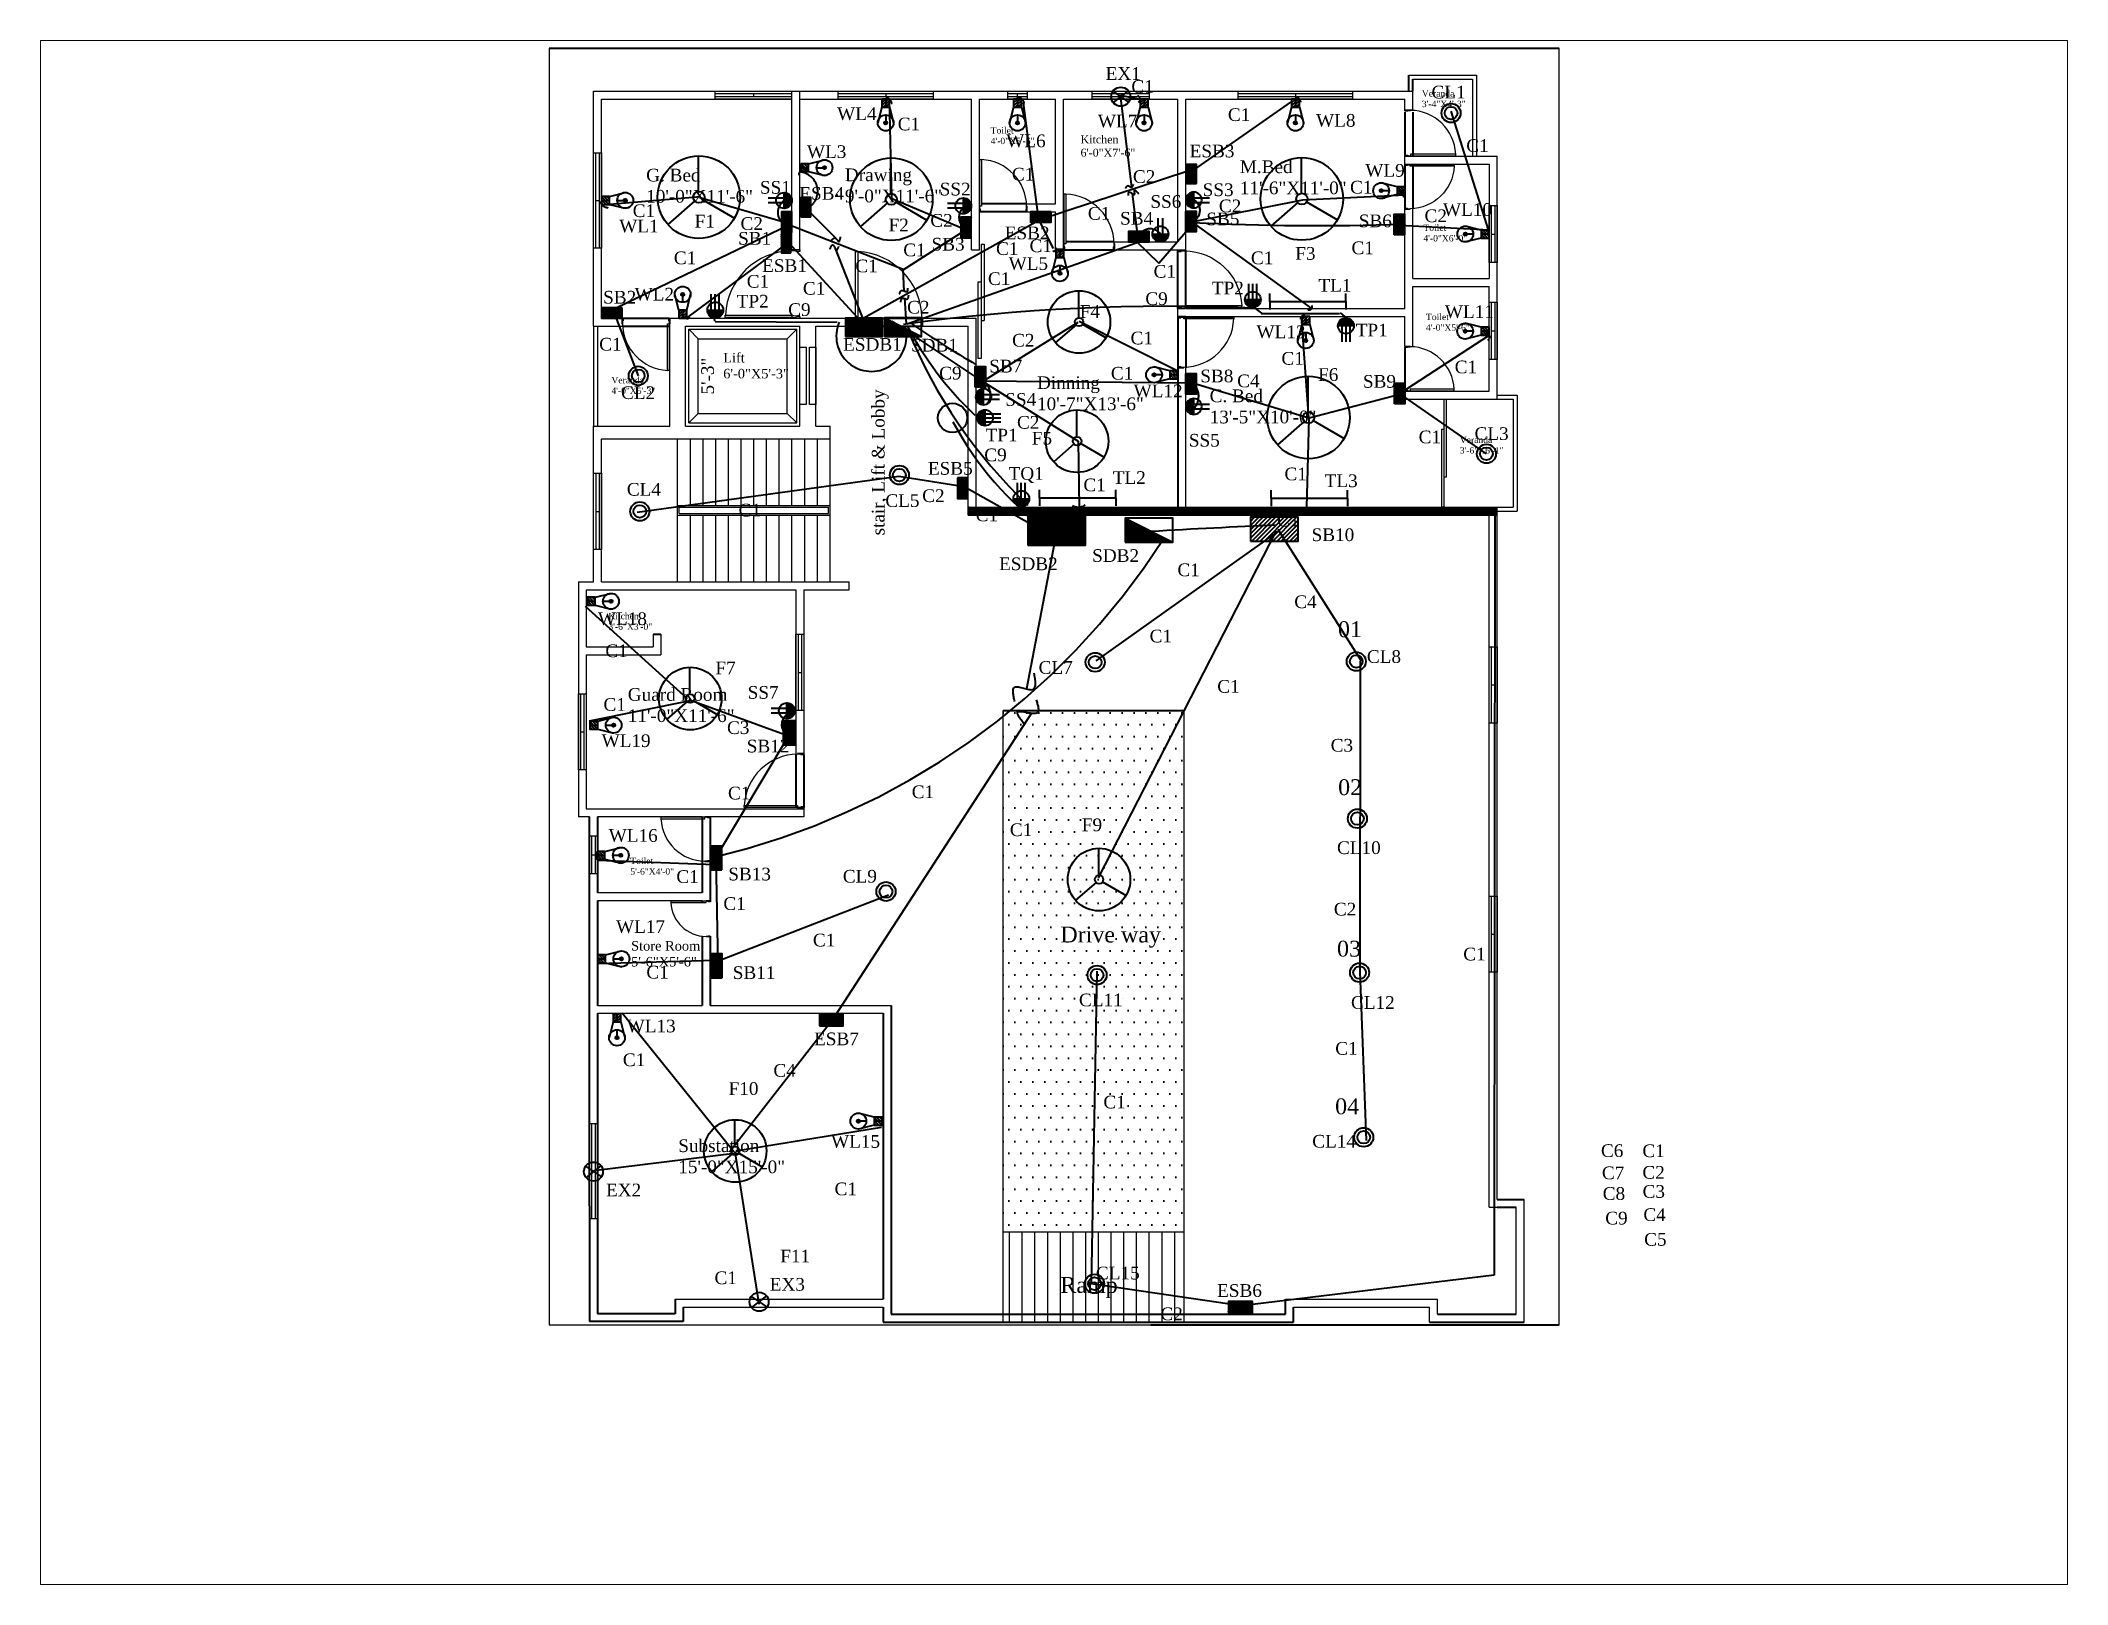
# Paper-space layout 'Layout2' of a CAD drawing. Header units: inches. Extents: x 1.05 to 9.45, y 0.8 to 7.2.
# The model-space entities are those that its viewports show. They can reach past a viewport. Long polylines and large blocks are cut down to what shows.
import ezdxf

# ---------------------------------------------------------------- set-up
doc = ezdxf.new("R2010")
doc.units = ezdxf.units.IN
doc.header["$MEASUREMENT"] = 0
doc.linetypes.add('ACAD_ISO02W100', pattern=[15, 12, -3])
doc.linetypes.add('ACAD_ISO03W100', pattern=[30, 12, -18])
for name, color, linetype in [('conduit', 110, 'ACAD_ISO02W100'), ('conduit_text', 151, 'ACAD_ISO02W100'), ('Dimention', 228, 'Continuous'), ('Discontinuos', 221, 'ACAD_ISO02W100'), ('Door', 170, 'Continuous'), ('drive way', 223, 'Continuous'), ('Emergency C', 50, 'ACAD_ISO02W100'), ('Fan', 29, 'Continuous'), ('Hatch', 170, 'Continuous'), ('ramp', 5, 'Continuous'), ('Room Name', 12, 'Continuous'), ('SDB to SDB Conduit', 98, 'ACAD_ISO03W100'), ('sliding door', 6, 'Continuous'), ('stair', 160, 'Continuous'), ('Switch board', 182, 'Continuous'), ('Text', 18, 'Continuous'), ('TExt 2', 228, 'Continuous'), ('veranda', 24, 'Continuous'), ('window', 78, 'Continuous')]:
    doc.layers.add(name, color=color, linetype=linetype)
doc.layers.get('Dimention').off()
doc.styles.get("Standard").update_dxf_attribs({"font": 'times.ttf', "height": 8})

# ---------------------------------------------------------------- blocks, each defined once
blk = doc.blocks.new('window 2')
at = {"layer": 'Door'}
for p, q in [((0.5, 5), (0.5, 47)), ((0.5, 47), (2, 47)), ((2, 47), (2, 5)), ((2, 5), (0, 5)), ((0, 0), (0, 5)), ((1, 0), (0, 0)), ((0.5, 2.5), (0.5, 5)), ((1, 2.5), (0.5, 2.5)), ((1, 0), (1, 2.5)), ((42.5, 2.5), (42, 2.5)), ((42, 0), (42, 2.5)), ((43, 0), (42, 0)), ((43, 5), (42.5, 5)), ((42.5, 2.5), (42.5, 5)), ((43, 0), (43, 5))]:
    blk.add_line(p, q, dxfattribs=at)
blk.add_arc((-0.1, 4.4), 42.6, 0.7627, 87.154, dxfattribs=at)
blk = doc.blocks.new('window 1')
at = {"layer": 'Door'}
for p, q in [((-0.5, 47), (-2, 47)), ((-2, 47), (-2, 5)), ((-0.5, 5), (-0.5, 47)), ((-43, 5), (-42.5, 5)), ((-43, 0), (-43, 5)), ((-43, 0), (-42, 0)), ((-42.5, 2.5), (-42.5, 5)), ((-42.5, 2.5), (-42, 2.5)), ((-42, 0), (-42, 2.5)), ((-2, 5), (0, 5)), ((-1, 2.5), (-0.5, 2.5)), ((-1, 0), (-1, 2.5)), ((-1, 0), (0, 0)), ((-0.5, 2.5), (-0.5, 5)), ((0, 0), (0, 5))]:
    blk.add_line(p, q, dxfattribs=at)
blk.add_arc((0.1, 4.4), 42.6, 92.846, 179.2373, dxfattribs=at)
blk = doc.blocks.new('window')
at = {"layer": 'window'}
for p, q in [((-12, 5), (12, 5)), ((-12, 0), (-12, 5)), ((12, 5), (12, 0)), ((-12, 3.5), (12, 3.5)), ((12, 1.5), (-12, 1.5)), ((12, 0), (-12, 0)), ((0, 3.5), (0, 1.5))]:
    blk.add_line(p, q, dxfattribs=at)
blk = doc.blocks.new("6' sliding door")
at = {"layer": 'sliding door'}
for p, q in [((0, 0), (0, -72)), ((0, 0), (2, 0)), ((2, 0), (2, -48)), ((-2, -24), (-2, -72)), ((0, -24), (-2, -24)), ((0, -48), (2, -48)), ((0, -72), (-2, -72))]:
    blk.add_line(p, q, dxfattribs=at)
blk = doc.blocks.new('sliding door off')
at = {"layer": 'sliding door'}
for p, q in [((-24.27, 5.06), (-0.27, 5.06)), ((-24.27, 3.06), (-24.27, 5.06)), ((-0.27, 3.06), (-24.27, 3.06)), ((-24.27, 1.98), (-0.26, 1.98)), ((-24.26, 0.03), (-24.26, 2.03)), ((-0.26, 0.03), (-24.26, 0.03)), ((-0.27, 5.06), (-0.27, 3.06)), ((-0.26, 1.98), (-0.26, 0.03))]:
    blk.add_line(p, q, dxfattribs=at)
blk = doc.blocks.new('A$C7D924392')
at = {"layer": 'sliding door'}
for p, q in [((0, 0), (0, 48.9)), ((0, 48.9), (1.5, 48.9)), ((1.5, 0), (1.5, 48.9)), ((0, 0), (1.5, 0))]:
    blk.add_line(p, q, dxfattribs=at)
blk = doc.blocks.new('Sliding door2')
at = {"layer": 'sliding door'}
for p, q in [((-3, -67.9), (-3, -19)), ((-3, -19), (-1.5, -19)), ((-1.5, -67.9), (-1.5, -19)), ((-3, -67.9), (-1.5, -67.9))]:
    blk.add_line(p, q, dxfattribs=at)
blk.add_blockref('A$C7D924392', (-1.5, -48.9), dxfattribs=at)
blk = doc.blocks.new('Fan')
at = {"layer": 'Fan', "lineweight": 40}
for p, q in [((-0.17, 2.72), (-0.17, 19.58)), ((-1.81, -1.73), (-14.7, -12.97)), ((2.28, -1.41), (17.05, -9.95))]:
    blk.add_line(p, q, dxfattribs=at)
for radius in [19.69, 2.69]:
    blk.add_circle((0.05, 0.01), radius, dxfattribs=at)
blk = doc.blocks.new('2 pin')
at = {"layer": 'Switch board', "lineweight": 40}
h = blk.add_hatch(dxfattribs=at)
h.set_pattern_fill('ANSI31', color=256, scale=5, style=0)
h.set_pattern_definition([(45, (-254.6713, 8.2058), (-0.4419417, 0.4419417), [])])
h.paths.add_polyline_path([(5, 5), (-5, 5, 1)])
for p, q in [((-1.5, 5), (-1.5, 15)), ((1.5, 5), (1.5, 15)), ((-5, 5), (5, 5))]:
    blk.add_line(p, q, dxfattribs=at)
blk.add_circle((0, 5), 5, dxfattribs=at)
blk = doc.blocks.new('SB')
at = {"layer": 'Switch board', "lineweight": 40}
h = blk.add_hatch(dxfattribs=at)
h.set_pattern_fill('ANSI31', color=256, scale=5, style=0)
h.set_pattern_definition([(45, (-224.795, 3.29954), (-0.4419417, 0.4419417), [])])
h.paths.add_polyline_path([(5, 0), (5, 5), (-5, 5), (-5, 0)])
blk.add_lwpolyline([(-5, 0), (5, 0), (5, 5), (-5, 5)], close=True, dxfattribs=at)
blk = doc.blocks.new('WL')
at = {"layer": 'Switch board', "lineweight": 40}
h = blk.add_hatch(dxfattribs=at)
h.set_pattern_fill('ANSI31', color=256, scale=5, style=0)
h.set_pattern_definition([(45, (-235.11827, 115.6762), (-0.4419417, 0.4419417), [])])
h.paths.add_polyline_path([(1, 15, 1), (-1, 15, 1)])
h = blk.add_hatch(dxfattribs=at)
h.set_pattern_fill('ANSI31', color=256, scale=10, style=0)
h.set_pattern_definition([(45, (-235.1183, 115.6762), (-0.8838835, 0.8838835), [])])
h.paths.add_polyline_path([(0, 5), (-2.5, 5), (-2.5, 0), (0, 0)])
h.paths.add_polyline_path([(0, 0), (2.5, 0), (2.5, 5), (0, 5)])
for p, q in [((-2.5, 5), (-5, 15)), ((0, 10), (0, 15)), ((2.5, 5), (5, 15)), ((0, 0), (0, 5))]:
    blk.add_line(p, q, dxfattribs=at)
blk.add_lwpolyline([(-2.5, 0), (2.5, 0), (2.5, 5), (-2.5, 5)], close=True, dxfattribs=at)
for radius in [5, 1]:
    blk.add_circle((0, 15), radius, dxfattribs=at)
blk = doc.blocks.new('SDB')
at = {"layer": 'Switch board', "lineweight": 40}
h = blk.add_hatch(dxfattribs=at)
h.set_pattern_fill('ANSI31', color=256, style=0)
h.set_pattern_definition([(45, (-222.54473, 8.84913), (-0.08838835, 0.08838835), [])])
h.paths.add_polyline_path([(-5, 5), (-5, 0), (5, 0)])
blk.add_line((-5, 5), (5, 0), dxfattribs=at)
blk.add_lwpolyline([(-5, 0), (5, 0), (5, 5), (-5, 5)], close=True, dxfattribs=at)
blk = doc.blocks.new('EXF')
at = {"layer": 'Switch board', "lineweight": 40}
for p, q in [((-5, 3.4), (5, -3.4)), ((4.7, 3.7), (-4.7, -3.7))]:
    blk.add_line(p, q, dxfattribs=at)
blk.add_circle((0, 0), 6, dxfattribs=at)
blk = doc.blocks.new('CL')
at = {"layer": 'Switch board', "lineweight": 40}
for radius in [6, 4]:
    blk.add_circle((0, 0), radius, dxfattribs=at)
blk = doc.blocks.new('TL')
at = {"layer": 'Switch board', "lineweight": 40}
for p, q in [((-24, 0), (-24, 5)), ((-24, 0), (24, 0)), ((-24, 0), (-24, -5)), ((24, 0), (24, 5)), ((24, 0), (24, -5))]:
    blk.add_line(p, q, dxfattribs=at)
blk = doc.blocks.new('ESDB')
at = {"layer": 'Emergency C', "lineweight": 40}
h = blk.add_hatch(dxfattribs=at)
h.set_pattern_fill('ANSI37', color=256, style=0)
h.set_pattern_definition([(45, (293.69249, 96.94993), (-0.08838835, 0.08838835), []), (135, (293.69249, 96.94993), (-0.08838835, -0.08838835), [])])
h.paths.add_polyline_path([(15.29, -7.45), (15.29, 0.05), (0.29, 0.05)])
at = {"layer": 'Switch board', "lineweight": 40, "xscale": 1.5, "yscale": 1.5, "zscale": 1.5}
blk.add_blockref('SDB', (7.79, -7.45), dxfattribs=at)
blk = doc.blocks.new('ESB')
at = {"layer": 'Switch board', "lineweight": 40}
h = blk.add_hatch(dxfattribs=at)
h.set_pattern_fill('ANSI33', color=256, style=0)
h.set_pattern_definition([(45, (320.91762, 69.20733), (-0.1767767, 0.1767767), []), (45, (321.0944, 69.20733), (-0.1767767, 0.1767767), [0.125, -0.0625])])
h.paths.add_polyline_path([(0.01, -5.06), (5.01, -5.06), (5.01, 4.94), (0.01, 4.94)])
blk.add_line((4.99, -0.12), (0.05, -0.09), dxfattribs=at)
at = {"layer": 'Switch board', "lineweight": 40, "rotation": 90}
blk.add_blockref('SB', (5.01, -0.06), dxfattribs=at)
blk = doc.blocks.new('3 pin')
at = {"layer": 'Switch board', "lineweight": 40}
h = blk.add_hatch(dxfattribs=at)
h.set_pattern_fill('ANSI31', color=256, scale=5, style=0)
h.set_pattern_definition([(45, (-257.0965, 5.305), (-0.4419417, 0.4419417), [])])
h.paths.add_polyline_path([(5, 5), (-5, 5, 1)])
for p, q in [((-2.5, 5), (-2.5, 15)), ((0, 5), (0, 15)), ((2.5, 5), (2.5, 15)), ((-5, 5), (5, 5))]:
    blk.add_line(p, q, dxfattribs=at)
blk.add_circle((0, 5), 5, dxfattribs=at)

msp = doc.modelspace()

# ---------------------------------------------------------------- hatches: boundary and pattern name
at = {"layer": 'drive way', "lineweight": 40}
h = msp.add_hatch(dxfattribs=at)
h.set_pattern_fill('DOTS', color=256, scale=120, style=0)
h.set_pattern_definition([(0, (-36.414, 0), (3.75, 7.5), [0, -7.5])])
h.paths.add_polyline_path([(-209.2, -702), (-95.2, -702), (-95.2, -373.6), (-209.2, -373.6)])
at = {"layer": 'Hatch', "lineweight": 40}
h = msp.add_hatch(dxfattribs=at)
h.set_pattern_fill('ANSI31', color=256, style=0)
h.paths.add_polyline_path([(102.2, -245.5), (-98.8, -245.5), (-103.8, -245.5), (-230.8, -245.5), (-230.8, -250.5), (-223.8, -250.5), (-39.8, -250.5), (102.2, -250.5)])

# ---------------------------------------------------------------- linework, layer by layer
for p, q in [((-494.8, 43.5), (-494.8, -760.5)), ((141.2, -760.5), (141.2, 43.5)), ((-466.8, 16.5), (49.2, 16.5)), ((-466.8, -131.5), (-466.8, 16.5)), ((-336.8, -84.5), (-336.8, 16.5)), ((49.2, 4.7), (49.2, 16.5)), ((-461.8, 11.5), (-341.8, 11.5)), ((-461.8, -126.5), (-461.8, 11.5)), ((-341.8, -84), (-341.8, 11.5)), ((-336.8, 11.5), (-228.8, 11.5)), ((-336.8, -84.5), (-336.8, 11.5)), ((-228.8, -83.5), (-228.8, 11.5)), ((-223.8, 11.5), (-175.8, 11.5)), ((-223.8, -83.5), (-223.8, 11.5)), ((-175.8, -54.5), (-175.8, 11.5)), ((-170.8, 11.5), (-98.8, 11.5)), ((-170.8, -83.5), (-170.8, 11.5)), ((-98.8, -78.5), (-98.8, 11.5)), ((-93.8, 11.5), (44.2, 11.5)), ((-93.8, -83.5), (-93.8, 11.5)), ((44.2, 4), (44.2, 11.5)), ((44.2, 4.7), (49.2, 4.7)), ((44.2, -29.5), (44.2, -24.5)), ((44.2, -24.5), (97.1, -24.5)), ((97.1, -24.5), (97.1, -24.5)), ((97.1, -24.5), (102.2, -24.5)), ((102.2, -177.5), (102.2, -24.5)), ((44.2, -29.5), (97.1, -29.5)), ((97.1, -29.5), (97.2, -101.5)), ((-223.8, -59.5), (-223.1, -59.5)), ((-194.4, -59.5), (-175.8, -59.5)), ((-194.1, -54.5), (-175.8, -54.5)), ((-175.8, -83.5), (-175.8, -59.5)), ((44.2, -120.5), (44.2, -57.2)), ((49.2, -101.5), (49.2, -57)), ((-228.8, -83.5), (-223.8, -83.5)), ((-175.8, -83.5), (-170.1, -83.5)), ((-139.3, -83.5), (-93.8, -83.5)), ((-139, -78.5), (-98.8, -78.5)), ((-93.8, -84.1), (-93.8, -83.5)), ((49.2, -101.5), (97.2, -101.5)), ((49.2, -144.6), (49.2, -106.5)), ((49.2, -106.5), (97.2, -106.5)), ((97.2, -172.5), (97.2, -106.5)), ((-461.8, -126.5), (-448.2, -126.5)), ((-418.8, -131.5), (-418.8, -126.5)), ((-418.8, -126.5), (-300.4, -126.5)), ((-259.9, -126.5), (-247.8, -126.5)), ((-247.8, -126.5), (-225.8, -126.5)), ((-225.8, -245.5), (-225.8, -126.5)), ((-93.8, -120.5), (-98.8, -120.5)), ((-98.8, -125.5), (-98.8, -120.5)), ((-93.8, -125.5), (-98.8, -125.5)), ((-93.8, -120.5), (44.2, -120.5)), ((-93.8, -125.5), (44.2, -125.5)), ((44.2, -144.1), (44.2, -125.5)), ((-466.8, -131.5), (-448.5, -131.5)), ((-418.8, -194.5), (-418.8, -131.5)), ((-408.8, -194.5), (-408.8, -131.5)), ((-408.8, -131.5), (-336.8, -131.5)), ((-406.8, -133.5), (-338.8, -133.5)), ((-406.8, -192.5), (-406.8, -133.5)), ((-400.8, -139.5), (-406.8, -133.5)), ((-400.8, -139.5), (-344.8, -139.5)), ((-400.8, -186.5), (-400.8, -139.5)), ((-344.8, -139.5), (-338.8, -133.5)), ((-344.8, -186.5), (-344.8, -139.5)), ((-338.8, -192.5), (-338.8, -133.5)), ((-336.8, -194.5), (-336.8, -131.5)), ((-336.8, -194.5), (-336.8, -131.5)), ((-326.8, -131.5), (-301.4, -131.5)), ((-326.8, -194.5), (-326.8, -131.5)), ((-260.4, -131.5), (-252.8, -131.5)), ((-252.8, -131.5), (-230.8, -131.5)), ((-230.8, -250.5), (-230.8, -131.5)), ((-93.8, -245.5), (-93.8, -157.4)), ((44.2, -177.5), (44.2, -172.5)), ((44.2, -172.5), (97.2, -172.5)), ((44.2, -177.5), (99.7, -177.5)), ((72.9, -172.5), (72.9, -172.5)), ((97.2, -177.5), (102.2, -177.5)), ((-400.8, -186.5), (-406.8, -192.5)), ((-400.8, -186.5), (-344.8, -186.5)), ((-344.8, -186.5), (-338.8, -192.5)), ((-466.8, -194.5), (-418.8, -194.5)), ((-466.8, -292.5), (-466.8, -194.5)), ((-461.8, -202.5), (-317.8, -202.5)), ((-461.8, -292.5), (-461.8, -202.5)), ((-408.8, -194.5), (-336.8, -194.5)), ((-406.8, -192.5), (-338.8, -192.5)), ((-326.8, -194.5), (-317.8, -194.5)), ((-317.8, -202.5), (-317.8, -194.5)), ((-317.8, -202.5), (-317.8, -194.5)), ((-230.8, -202.5), (-230.8, -194.5)), ((-230.8, -202.5), (-230.8, -194.5)), ((-230.8, -250.5), (-223.8, -250.5)), ((-223.8, -250.5), (-39.8, -250.5)), ((-98.8, -245.5), (102.2, -245.5)), ((97.2, -390.5), (97.2, -250.5)), ((102.2, -357.5), (102.2, -245.5)), ((-476.3, -292.5), (-466.8, -292.5)), ((-476.3, -292.5), (-476.3, -440.5)), ((-461.8, -292.5), (-305.8, -292.5)), ((-305.8, -297.5), (-305.8, -292.5)), ((-471.3, -297.5), (-424.2, -297.5)), ((-471.3, -297.5), (-471.3, -333.5)), ((-424.3, -297.5), (-339.3, -297.5)), ((-339.3, -297.5), (-339.3, -401.2)), ((-334.3, -297.5), (-334.3, -401.5)), ((-334.3, -297.5), (-305.8, -297.5)), ((-429.3, -325.6), (-429.3, -333.5)), ((-424.3, -325.6), (-424.3, -338.5)), ((-471.3, -333.5), (-429.3, -333.5)), ((-471.3, -338.5), (-424.3, -338.5)), ((-471.3, -338.5), (-471.3, -435.5)), ((102.2, -681.5), (102.2, -357.5)), ((-208.8, -758.8), (-208.8, -373.6)), ((-94.8, -758.8), (-94.8, -373.6)), ((97.2, -686.5), (97.2, -390.5)), ((-469.3, -440.5), (-476.3, -440.5)), ((-471.3, -435.5), (-334.3, -435.5)), ((-398.3, -440.5), (-464.3, -440.5)), ((-334.3, -440.5), (-393.3, -440.5)), ((-334.3, -434.3), (-334.3, -440.5)), ((-398.3, -488.5), (-464.3, -488.5)), ((-398.3, -493.5), (-464.3, -493.5)), ((-398.3, -559.5), (-464.3, -559.5)), ((-393.3, -559.3), (-279.3, -559.3)), ((-464.3, -564.3), (-284.3, -564.3)), ((97.2, -686.5), (102.2, -686.5)), ((114.2, -753.8), (114.2, -686.5)), ((119.2, -758.8), (119.2, -681.5)), ((-208.8, -702), (-94.8, -702)), ((-415.3, -744.3), (-284.3, -744.3)), ((-410.3, -749.3), (-284.3, -749.3)), ((-31.1, -744.3), (64.7, -744.3)), ((-26.1, -749.3), (59.7, -749.3)), ((59.7, -758.8), (59.7, -749.3)), ((64.7, -753.8), (64.7, -744.3)), ((-494.8, -760.5), (141.2, -760.5)), ((-172.8, -760.5), (-58.8, -760.5))]:
    msp.add_line(p, q)
at = {"lineweight": 40}
for p, q in [((-494.8, 43.5), (141.2, 43.5)), ((-98.8, -157.8), (-98.8, -245.5)), ((-429.3, -325.6), (-424.3, -325.6)), ((-208.8, -373.6), (-94.8, -373.6)), ((-469.3, -685.5), (-469.3, -440.5)), ((-464.3, -440.5), (-464.3, -488.5)), ((-398.3, -440.5), (-398.3, -441.8)), ((-393.3, -440.5), (-393.3, -441.2)), ((-398.3, -468.5), (-398.3, -488.5)), ((-393.3, -468.2), (-393.3, -493.5)), ((-464.3, -493.5), (-464.3, -559.5)), ((-398.3, -493.5), (-398.3, -494.6)), ((-393.3, -493.5), (-393.3, -494.1)), ((-398.3, -515.8), (-398.3, -559.3)), ((-393.3, -515.7), (-393.3, -559.3)), ((-279.3, -559.3), (-279.3, -753.8)), ((-464.3, -564.3), (-464.3, -753.5)), ((-284.3, -564.3), (-284.3, -744.3)), ((-469.3, -685.5), (-469.3, -758.5)), ((102.2, -681.5), (119.2, -681.5)), ((102.2, -686.5), (114.2, -686.5)), ((-415.3, -744.3), (-415.3, -753.5)), ((-410.3, -749.3), (-410.3, -758.5)), ((-284.3, -749.3), (-284.3, -758.8)), ((-31.1, -753.8), (-31.1, -744.3)), ((-26.1, -758.8), (-26.1, -749.3)), ((-410.3, -758.5), (-469.3, -758.5)), ((-415.3, -753.5), (-464.3, -753.5)), ((-284.3, -758.8), (-89.1, -758.8)), ((-279.3, -753.8), (-31.1, -753.8)), ((-115.8, -760.5), (141.2, -760.5)), ((-94.7, -758.8), (-26.1, -758.8)), ((59.7, -758.8), (119.2, -758.8)), ((64.7, -753.8), (114.2, -753.8))]:
    msp.add_line(p, q, dxfattribs=at)
at = {"lineweight": 18}
for p, q in [((-231.1, -245.5), (-103.8, -245.5)), ((-103.8, -245.5), (-98.8, -245.5))]:
    msp.add_line(p, q, dxfattribs=at)
at = {"lineweight": 9}
msp.add_line((-43.6, -250.5), (102.2, -250.5), dxfattribs=at)
at = {"layer": 'conduit', "lineweight": 40}
for p, q in [((-134.9, 13.9), (-122.7, 11.5)), ((-127.8, -44), (-134.9, 13.9)), ((-278.9, -51.1), (-280.3, 11.5)), ((96.8, -70.9), (73.2, 3.9)), ((-399.1, -50.1), (-461.5, -55.3)), ((-344.1, -66.8), (-399.9, -50.7)), ((-313.6, -48.6), (-313.6, -49.3)), ((-123.8, -76.3), (-127.3, -48.1)), ((-20.2, -52), (44.2, -48.8)), ((-232.5, -70.8), (-279.3, -51.2)), ((-90.1, -65.8), (-20.2, -52)), ((-344.1, -68.1), (-452, -120)), ((-271.2, -96), (-344.4, -67.5)), ((-271.7, -96.1), (-232.8, -71)), ((-110.7, -91.8), (-88.6, -66.1)), ((-89.9, -66), (-14.7, -120.5)), ((40.9, -67.9), (97.1, -70.9)), ((-269.2, -130.1), (-121.5, -77.7)), ((-124.8, -78.2), (-110.7, -91.8)), ((-271.1, -109.5), (-271.7, -95.9)), ((-269.7, -130), (-270.8, -113.6)), ((-455, -120), (-438.6, -162.8)), ((-16.3, -189.3), (-20.9, -125.6)), ((-278.9, -128.3), (-220.4, -167.5)), ((-221.3, -165.9), (-161.6, -129.1)), ((-160.9, -128.4), (-98.8, -159.7)), ((41.1, -173.8), (97, -137.5)), ((-222.6, -165.9), (-89.3, -167.3)), ((-220.9, -166.7), (-161.7, -204)), ((-90.3, -167.1), (-16.3, -189.3)), ((-16.2, -189.2), (41.8, -174.2)), ((41.1, -174.3), (95.4, -212)), ((-16.4, -189.5), (-17.9, -245.7)), ((-161.7, -204), (-160.9, -245.5)), ((-38, -262.4), (-150.5, -342.4)), ((-37, -260.4), (-149, -479)), ((-35.8, -259.3), (16.7, -342.4)), ((-407.5, -366.3), (-471.9, -308.1)), ((16, -538.2), (16.2, -342.5)), ((-406, -367.5), (-469.5, -380.4)), ((-343.9, -389.8), (-406.7, -366.9)), ((-389.4, -465.5), (-343.9, -389.8)), ((-390.4, -470.8), (-464.2, -468.1)), ((-389.8, -466.6), (-388.5, -533.6)), ((-388.2, -531.2), (-281.1, -489.6)), ((-390.2, -531), (-464.5, -533.2)), ((19.9, -644.4), (16, -538.2))]:
    msp.add_line(p, q, dxfattribs=at)
for centre, radius, start, end in [((-124.6, 11.4), 2.07, 301.8947, 81.1998), ((-282.1, 8.9), 3.08, 353.0783, 103.1979), ((-199, 8.8), 3.37, 358.2835, 111.851), ((-24.3, 9.4), 2.92, 3.2207, 104.8176), ((-335.2, -35.9), 2.35, 72.6985, 194.1178), ((-337.8, -46.6), 12.2, 297.2559, 86.5102), ((42.3, -48), 1.99, 293.6809, 44.5734), ((-457.1, -50.8), 6.11, 201.5327, 266.5551), ((-341.8, -59.9), 8.97, 123.8289, 223.6163), ((-227.8, -63), 8.85, 122.376, 239.1335), ((-92.4, -58.6), 7.55, 286.4316, 71.9752), ((-116.3, -78.3), 8.04, 20.0319, 164.4062), ((-11.2, 1430.9), 1499.1, 267.016, 272.0509), ((-176.9, -82.8), 1.43, 244.1769, 21.4527), ((-407.7, -124.7), 1.96, 202.8249, 325.9526), ((-104.9, -1333.7), 1214.7, 87.5011, 97.8824), ((-19.1, -127.3), 2.58, 80.2396, 177.0171), ((-16.1, -119.4), 1.87, 242.1737, 25.3496), ((-80, -32.4), 213.5, 207.5755, 226.5891), ((70.6, 356.7), 592, 235.2878, 239.961), ((95.3, -138.3), 2.25, 300.0209, 101.53), ((-99.7, -159.5), 0.959, 266.3669, 54.0197), ((-225.8, -174.6), 9.06, 318.7177, 56.0708), ((-97.3, -175.7), 11.6, 314.2715, 49.9365), ((-161.5, -238.2), 7.26, 239.341, 307.0623), ((-497.4, -15.5), 462.9, 283.177, 327.3221), ((148.6, -4609.8), 4356.9, 92.4369, 93.476), ((-340.1, -382.6), 8.21, 116.3393, 242.1712)]:
    msp.add_arc(centre, radius, start, end, dxfattribs=at)
for points in [[(-131.6, -44.6), (-130.3, -43), (-128.1, -44.1), (-126.7, -42.2)], [(-130, -49.3), (-129.4, -47), (-126.1, -48.5), (-126.1, -45.9), (-123.6, -48.2)], [(-316.9, -77.5), (-314.7, -76), (-312.3, -78.3), (-311.2, -75.3)], [(-317.8, -83), (-316.1, -80.3), (-313.8, -83.6), (-312.3, -81.3)], [(-274, -111.4), (-272.8, -109), (-269.2, -109.7), (-268.9, -107.6)], [(-273.3, -116.4), (-272.3, -113.9), (-269.1, -114.4), (-268.3, -112.1)]]:
    msp.add_spline(points, degree=3, dxfattribs=at)
at = {"layer": 'Discontinuos', "lineweight": 40}
for p, q in [((44.2, 3.2), (44.2, -24.5)), ((49.2, 3.2), (49.2, -24.5)), ((44.2, -30.2), (44.2, -57.2)), ((49.2, -30.2), (49.2, -57.2)), ((-194.4, -59.5), (-223.1, -59.5)), ((-194.1, -54.5), (-222.4, -54.5)), ((-170.1, -83.5), (-139.3, -83.5)), ((-139, -78.5), (-169.3, -78.5)), ((-98.8, -120.5), (-98.8, -83.7)), ((-93.8, -120.5), (-93.8, -83.7)), ((-448.2, -126.5), (-419.2, -126.5)), ((-300.4, -126.5), (-259.9, -126.5)), ((-98.8, -126.3), (-98.8, -157.8)), ((-93.8, -126.3), (-93.8, -157.8)), ((-448.2, -131.5), (-419.2, -131.5)), ((-301.4, -131.5), (-260.4, -131.5)), ((44.2, -144.8), (44.2, -171.9)), ((-339.3, -401.5), (-339.3, -434.7)), ((-334.3, -401.5), (-334.3, -434.7)), ((-398.3, -441.2), (-398.3, -468.2)), ((-393.3, -441.2), (-393.3, -468.2))]:
    msp.add_line(p, q, dxfattribs=at)
at = {"layer": 'Emergency C', "lineweight": 40}
for p, q in [((-186.3, -64.8), (-196.1, 9.1)), ((-90.4, -34.3), (-27.7, 9.5)), ((-153.2, -53.6), (-93.1, -33.8)), ((-93.1, -33.9), (-90.4, -33)), ((-314, -76.3), (-332.9, -57.4)), ((-185.8, -64.3), (-153.2, -53.6)), ((-298.9, -127.5), (-186.3, -64.8)), ((-186.3, -64.8), (-177.3, -82.7)), ((-344.2, -78.9), (-407.7, -126.1)), ((-298.2, -128.6), (-343.9, -78.9)), ((-296.3, -128.6), (-314.3, -82.7)), ((-390.4, -128.3), (-390.7, -124.3)), ((-46, -123.3), (-50.2, -120.2)), ((-46.4, -123.5), (2.9, -123.5)), ((3.3, -123.1), (6.1, -125.5)), ((-390.2, -128.6), (-313.4, -129)), ((-274.5, -226.2), (-439.2, -248.9)), ((-233.4, -232.8), (-274.5, -226.2)), ((-180.3, -262.6), (-233.4, -232.8)), ((-182.6, -260.9), (-172.2, -247.7)), ((-172.2, -247.7), (-85.9, -248.1)), ((-85.9, -248.1), (100.8, -248.7)), ((100.8, -248.7), (100.3, -729.2)), ((-175.4, -262.3), (-194.2, -360)), ((-190.9, -375.2), (-314.3, -565.4)), ((-153.2, -735.2), (-149.6, -537.8)), ((-378.5, -651.5), (-448.8, -564.3)), ((-381.1, -651.5), (-316.9, -569.1)), ((-314.3, -565.4), (-312.5, -568.1)), ((-377.2, -651), (-285.5, -636)), ((-376.3, -652.3), (-466.6, -663.6)), ((-377.8, -651.6), (-362.6, -747.4)), ((-58.9, -748.5), (-153.4, -734.7)), ((100.3, -729.2), (-58.8, -748.6))]:
    msp.add_line(p, q, dxfattribs=at)
for centre, radius, start, end in [((-291.8, -137.9), 22.1, 156.1106, 15.7258), ((26.7, -12.7), 319.4, 202.3175, 226.447), ((-61.2, -96.1), 203.2, 208.0945, 234.1132)]:
    msp.add_arc(centre, radius, start, end, dxfattribs=at)
for points in [[(-201.5, -368), (-201.6, -358.9), (-190, -360.3), (-189.3, -350)], [(-195.8, -381.9), (-199.7, -374.5), (-187.2, -374.8), (-187.9, -366.8)]]:
    msp.add_spline(points, degree=3, dxfattribs=at)
at = {"layer": 'ramp'}
for p, q in [((-204.8, -758.8), (-204.8, -702)), ((-196.8, -758.8), (-196.8, -702)), ((-188.8, -758.8), (-188.8, -702)), ((-180.8, -758.8), (-180.8, -702)), ((-172.8, -758.8), (-172.8, -702)), ((-164.8, -758.8), (-164.8, -702)), ((-164.8, -758.8), (-164.8, -702)), ((-156.8, -758.8), (-156.8, -702)), ((-148.8, -758.8), (-148.8, -702)), ((-140.8, -758.8), (-140.8, -702)), ((-132.8, -758.8), (-132.8, -702)), ((-124.8, -758.8), (-124.8, -702)), ((-116.8, -758.8), (-116.8, -702)), ((-116.8, -758.8), (-116.8, -702)), ((-108.8, -758.8), (-108.8, -702)), ((-100.8, -758.8), (-100.8, -702))]:
    msp.add_line(p, q, dxfattribs=at)
at = {"layer": 'stair'}
for p, q in [((-413.8, -292.5), (-413.8, -202.5)), ((-405.8, -244.5), (-405.8, -202.5)), ((-397.8, -244.5), (-397.8, -202.5)), ((-389.8, -244.5), (-389.8, -202.5)), ((-381.8, -244.5), (-381.8, -202.5)), ((-373.8, -244.5), (-373.8, -202.5)), ((-365.8, -244.5), (-365.8, -202.5)), ((-357.8, -244.5), (-357.8, -202.5)), ((-357.8, -244.5), (-357.8, -202.5)), ((-349.8, -244.5), (-349.8, -202.5)), ((-341.8, -244.5), (-341.8, -202.5)), ((-333.8, -244.5), (-333.8, -202.5)), ((-325.8, -244.5), (-325.8, -202.5)), ((-325.8, -244.5), (-325.8, -202.5)), ((-317.8, -292.5), (-317.8, -202.5)), ((-413.8, -244.5), (-317.8, -244.5)), ((-413.8, -250.5), (-317.8, -250.5)), ((-412.8, -245.5), (-318.8, -245.5)), ((-412.8, -249.5), (-412.8, -245.5)), ((-412.8, -249.5), (-318.8, -249.5)), ((-405.8, -292.5), (-405.8, -250.5)), ((-397.8, -292.5), (-397.8, -250.5)), ((-389.8, -292.5), (-389.8, -250.5)), ((-381.8, -292.5), (-381.8, -250.5)), ((-373.8, -292.5), (-373.8, -250.5)), ((-365.8, -292.5), (-365.8, -250.5)), ((-357.8, -292.5), (-357.8, -250.5)), ((-357.8, -292.5), (-357.8, -250.5)), ((-349.8, -292.5), (-349.8, -250.5)), ((-341.8, -292.5), (-341.8, -250.5)), ((-333.8, -292.5), (-333.8, -250.5)), ((-325.8, -292.5), (-325.8, -250.5)), ((-325.8, -292.5), (-325.8, -250.5)), ((-318.8, -249.5), (-318.8, -245.5))]:
    msp.add_line(p, q, dxfattribs=at)
at = {"layer": 'TExt 2', "lineweight": 40}
msp.add_circle((-240.7, -189.3), 9.21, dxfattribs=at)
at = {"layer": 'veranda'}
for p, q in [((46.7, 26.5), (89.2, 26.5)), ((89.2, 26.5), (89.2, -24.5)), ((49.2, 24), (86.7, 24)), ((86.7, 24), (86.7, -24.5)), ((-466.8, -131.5), (-466.8, -194.5)), ((-464.3, -131.5), (-464.3, -194.5)), ((102.2, -175), (114.9, -175)), ((102.2, -177.5), (112.4, -177.5)), ((112.4, -177.5), (112.4, -245.5)), ((114.9, -175), (114.9, -248)), ((102.2, -245.5), (112.4, -245.5)), ((102.2, -248), (114.9, -248))]:
    msp.add_line(p, q, dxfattribs=at)
at = {"layer": 'veranda', "lineweight": 40}
for p, q in [((46.7, 16.5), (46.7, 26.5)), ((49.2, 16.5), (49.2, 24))]:
    msp.add_line(p, q, dxfattribs=at)

# ---------------------------------------------------------------- block references
at = {"xscale": 0.5, "rotation": 180}
msp.add_blockref('window', (-199.8, 16.5), dxfattribs=at)
at = {"rotation": 90}
msp.add_blockref('window 2', (-336.8, -126.5), dxfattribs=at)
msp.add_blockref('window 2', (-302.4, -131.5))
at = {"xscale": 0.7, "yscale": 0.7, "rotation": 180}
msp.add_blockref('window 2', (-418.8, -126.5), dxfattribs=at)
at = {"layer": 'conduit', "lineweight": 40}
for name, p, xscale, yscale, zscale in [('ESDB', (-194.1, -251.3), 2.43, 2.43, 2.43), ('SDB', (-117, -267.5), 3, 3, 3), ('SB', (-38.1, -266.9), 3, 3, 3)]:
    msp.add_blockref(name, p, dxfattribs=dict(at, xscale=xscale, yscale=yscale, zscale=zscale))
at = {"layer": 'conduit', "lineweight": 40, "xscale": 1.5, "yscale": 1.5, "zscale": 1.5, "rotation": 90}
for name, p in [('SB', (-339.9, -387.7)), ('SB', (-385.9, -466.5)), ('SB', (-385.7, -534.4)), ('ESB', (-59.5, -753.4))]:
    msp.add_blockref(name, p, dxfattribs=at)
at = {"layer": 'conduit_text', "lineweight": 40}
for p in [(-466.8, -664), (-362.5, -746)]:
    msp.add_blockref('EXF', p, dxfattribs=at)
at = {"layer": 'Dimention', "lineweight": 40}
msp.add_blockref('Sliding door2', (70.4, -177.5), dxfattribs=at)
at = {"layer": 'Dimention', "lineweight": 40, "xscale": 2, "rotation": 90}
for p in [(-334.3, -349.6), (102.2, -357.5), (-471.3, -387), (102.2, -514.5)]:
    msp.add_blockref('window', p, dxfattribs=at)
at = {"layer": 'Dimention', "lineweight": 40, "xscale": 0.8, "yscale": 0.8, "rotation": 90}
msp.add_blockref('window 2', (-334.3, -435.1), dxfattribs=at)
at = {"layer": 'Door', "rotation": 270}
for name, p, xscale, yscale, zscale in [('window 1', (44.2, -24.5), 0.6799999999999953, 0.6799999999999953, 0.8), ('window 2', (-98.8, -120.5), -0.8575874999999991, 0.8575874999999991, 1.14345)]:
    msp.add_blockref(name, p, dxfattribs=dict(at, xscale=xscale, yscale=yscale, zscale=zscale))
at = {"layer": 'Door'}
for p, xscale, yscale in [((-223.8, -59.5), 0.7, 0.7), ((-170.8, -83.5), 0.75, 0.75)]:
    msp.add_blockref('window 2', p, dxfattribs=dict(at, xscale=xscale, yscale=yscale))
at = {"layer": 'Door', "xscale": 0.75, "yscale": 0.75, "rotation": 270}
msp.add_blockref('window 2', (-98.8, -125.5), dxfattribs=at)
at = {"layer": 'Emergency C', "lineweight": 40}
for p in [(-390.1, -126.4), (-51.6, -119.8), (-197.4, -245.2)]:
    msp.add_blockref('3 pin', p, dxfattribs=at)
for p, rotation in [((7, -126.3), 180), ((-225.3, -189.2), 270)]:
    msp.add_blockref('3 pin', p, dxfattribs=dict(at, rotation=rotation))
at = {"layer": 'Fan', "lineweight": 40}
for name, p in [('EXF', (-134.8, 13)), ('CL', (73.2, 2.7)), ('2 pin', (-109.8, -78.5)), ('WL', (-410.6, -126.5)), ('Fan', (-161.1, -128.9)), ('TL', (-17, -116)), ('CL', (-438.6, -162.8)), ('Fan', (-162.3, -204)), ('CL', (95.5, -211.9)), ('CL', (-274.2, -225.3)), ('CL', (-437.6, -248.2)), ('TL', (-161.9, -239.6)), ('TL', (-16, -239.9)), ('CL', (-150.9, -343.2)), ('CL', (13.5, -342.7)), ('Fan', (-405.9, -366.1)), ('CL', (14.2, -441.7)), ('Fan', (-148.5, -480.1)), ('CL', (-282.6, -487.6)), ('CL', (-149.7, -540.2)), ('CL', (15.6, -538.7)), ('Fan', (-377.6, -651)), ('CL', (18.2, -642.4)), ('CL', (-151.3, -734.6))]:
    msp.add_blockref(name, p, dxfattribs=at)
for name, p, rotation in [('WL', (-282.8, 11.5), 180), ('WL', (-199.8, 11.5), 180), ('WL', (-120.1, 11.5), 180), ('WL', (-24.8, 11.5), 180), ('WL', (-336.3, -31.7), 270), ('WL', (-461.8, -52.3), 270), ('2 pin', (-341.8, -52.4), 90), ('2 pin', (-228.9, -55.8), 90), ('WL', (44.2, -46.2), 90), ('WL', (97.2, -73.5), 90), ('WL', (-173.1, -83.3), 180), ('WL', (-18.3, -125.5), 180), ('WL', (97.1, -134.7), 90), ('WL', (-98.8, -162.2), 90), ('2 pin', (-340, -373.8), 90)]:
    msp.add_blockref(name, p, dxfattribs=dict(at, rotation=rotation))
for name, p, xscale, yscale, zscale in [('Fan', (-400.5, -50.3), 1.319999999999993, 1.319999999999993, 1.32), ('Fan', (-20.8, -51.4), 1.32, 1.319999999999999, 1.32), ('SB', (-123.4, -78.5), 1.299999999999955, 1.299999999999955, 1.3), ('SDB', (-271.9, -138), 2.339999999999989, 2.34, 2.34), ('Fan', (-16.6, -189.1), 1.32, 1.319999999999993, 1.32)]:
    msp.add_blockref(name, p, dxfattribs=dict(at, xscale=xscale, yscale=yscale, zscale=zscale))
at = {"layer": 'Fan', "lineweight": 40, "xscale": -1, "rotation": 270}
for p in [(-93.8, -52.1), (-226.2, -176), (-93.8, -182.1)]:
    msp.add_blockref('2 pin', p, dxfattribs=at)
at = {"layer": 'Fan', "lineweight": 40, "yscale": 1.300000000000011, "zscale": 1.3}
for p, xscale, rotation in [((-341.8, -66), 1.300000000000011, 90), ((-228.9, -69.4), 1.300000000000011, 90), ((-185.1, -59.5), 1.300000000000011, 180), ((-93.8, -65.7), -1.300000000000011, 270), ((37.4, -67.4), -1.300000000000011, 270), ((-455.3, -120), 1.300000000000011, 180), ((-226.5, -163.4), -1.300000000000011, 270), ((-93.8, -167.8), -1.300000000000011, 270), ((37.6, -174), -1.300000000000011, 270), ((-237.5, -233.5), 1.300000000000011, 270)]:
    msp.add_blockref('SB', p, dxfattribs=dict(at, xscale=xscale, rotation=rotation))
at = {"layer": 'Room Name', "lineweight": 40, "xscale": 1.319999999999993, "yscale": 1.319999999999993, "zscale": 1.32}
msp.add_blockref('Fan', (-279.3, -51.6), dxfattribs=at)
at = {"layer": 'SDB to SDB Conduit', "lineweight": 40}
for name, p, xscale, yscale, zscale in [('ESB', (-93.1, -35.7), 1.199999999999989, 1.200000000000003, 1.2), ('ESB', (-336, -56.5), 1.199999999999989, 1.200000000000003, 1.2), ('ESB', (-348.5, -79.2), 1.200000000000003, 1.199999999999999, 1.2), ('ESDB', (-308.6, -126.5), 1.560000000000002, 1.559999999999995, 1.56)]:
    msp.add_blockref(name, p, dxfattribs=dict(at, xscale=xscale, yscale=yscale, zscale=zscale))
at = {"layer": 'sliding door'}
for p, xscale in [((-366.1, 11.5), 2), ((-282.8, 11.5), 2.5), ((-134.8, 11.5), 1.5), ((-24.8, 11.5), 3)]:
    msp.add_blockref('window', p, dxfattribs=dict(at, xscale=xscale))
at = {"layer": 'sliding door', "xscale": 2.5, "rotation": 90}
for p in [(-461.8, -52.3), (-464.3, -663.7)]:
    msp.add_blockref('window', p, dxfattribs=at)
at = {"layer": 'sliding door', "color": 0, "lineweight": 40, "xscale": 1.5, "rotation": 90}
for p in [(102.2, -73.5), (102.2, -134.5)]:
    msp.add_blockref('window', p, dxfattribs=at)
at = {"layer": 'sliding door'}
msp.add_blockref("6' sliding door", (-222.7, -79.9), dxfattribs=at)
at = {"layer": 'sliding door', "xscale": 1.5, "yscale": 2, "rotation": 90}
msp.add_blockref('sliding door off', (-326.8, -144.4), dxfattribs=at)
at = {"layer": 'TExt 2', "lineweight": 40}
for p, rotation in [((-470.8, -304.8), 270), ((-469.1, -382.8), 270), ((-464.6, -464.8), 270), ((-464.2, -530), 270), ((-452, -564.7), 180), ((-285, -632.2), 90)]:
    msp.add_blockref('WL', p, dxfattribs=dict(at, rotation=rotation))
at = {"layer": 'TExt 2', "lineweight": 40, "xscale": 1.5, "yscale": 1.5, "zscale": 1.5}
msp.add_blockref('SB', (-317, -572.1), dxfattribs=at)
at = {"layer": 'window'}
for p, xscale, yscale, zscale, rotation in [((44.2, -29.5), -0.6599999999999682, 0.6599999999999682, 1.1, 270), ((44.2, -172.5), 0.6599999999999682, 0.6599999999999682, 1.1, 270), ((-393.3, -440.5), 0.6599999999999682, 0.6599999999999682, 1.1, 90), ((-393.3, -493.5), 0.5279999999999774, 0.5279999999999774, 0.8800000000000001, 90)]:
    msp.add_blockref('window 1', p, dxfattribs=dict(at, xscale=xscale, yscale=yscale, zscale=zscale, rotation=rotation))
at = {"layer": 'window', "xscale": 2, "rotation": 90}
msp.add_blockref('window', (-461.7, -248.2), dxfattribs=at)
at = {"layer": 'window', "lineweight": 40, "rotation": 90}
msp.add_blockref('window', (-464.3, -464.5), dxfattribs=at)

# ---------------------------------------------------------------- texts
at = {"layer": 'conduit_text', "lineweight": 40, "char_height": 8, "width": 84.775, "attachment_point": 1}
for s, insert in [('C1', (-128.1, 23.4)), ('C1', (-67.3, 5.7)), ('C1', (-275.2, -0.2)), ('C1', (82.8, -13.8)), ('C1', (-203.3, -31.8)), ('C2', (-127.1, -33.3)), ('C1', (9.6, -40)), ('C1', (-442.1, -54.8)), ('C2', (-374.2, -62.9)), ('C2', (-254.7, -60.9)), ('C1', (-155.5, -56.5)), ('C2', (-73, -51.8)), ('C2', (56.5, -58)), ('C1', (-416.2, -84.5)), ('C1', (-271.7, -79.5)), ('C1', (-213.3, -78.7)), ('C1', (-192.2, -76.9)), ('C1', (-52.8, -84.5)), ('C1', (10.5, -78.2)), ('C1', (-370.3, -99.3)), ('C1', (-301.9, -89.6)), ('C1', (-218.4, -97.6)), ('C1', (-114.1, -93)), ('C1', (-334.9, -103.7)), ('C9', (-119.3, -110.2)), ('C9', (-344.2, -117.1)), ('C2', (-269.3, -115.6)), ('C1', (-463.2, -138.9)), ('C2', (-203.2, -136.4)), ('C1', (-128.6, -135)), ('C1', (-33.6, -147.8)), ('C1', (75.5, -153.2)), ('C9', (-249.1, -157.1)), ('C1', (-141, -157.2)), ('C4', (-61.5, -162)), ('C2', (-200.1, -188.1)), ('C1', (52.8, -197.3)), ('C9', (-220.7, -208.6)), ('C1', (-158.3, -227.5)), ('C1', (-31.7, -220.6)), ('C2', (-259.8, -234.3)), ('C1', (-375.4, -243.4)), ('C1', (-226.1, -246.4)), ('C1', (-36.3, -249.7)), ('C1', (-99.1, -281)), ('C4', (-25.5, -301.1)), ('C1', (-116.6, -322.7)), ('C1', (-459.3, -332)), ('C1', (-74, -354.4)), ('C1', (-460.5, -365.8)), ('C3', (-382.7, -380.4)), ('C3', (-2.6, -391.5)), ('C1', (-266.4, -420.8)), ('C1', (-382.1, -421.6)), ('C1', (-204.6, -444.7)), ('C1', (-414.6, -474.2)), ('C1', (-385, -491.2)), ('C2', (-0.6, -494.7)), ('C1', (-328.6, -514.2)), ('C1', (80.9, -523)), ('C1', (-433.5, -534.4)), ('C1', (0.3, -582.4)), ('C1', (-448.3, -589.6)), ('C4', (-353.5, -596.3)), ('C1', (-145.7, -616.2)), ('C6', (167.6, -646.8)), ('C1', (193.7, -646.9)), ('C7', (168.2, -660.8)), ('C2', (193.7, -660.5)), ('C1', (-315, -670.9)), ('C8', (168.7, -673.8)), ('C3', (193.8, -672.5)), ('C9', (170.3, -689.3)), ('C4', (194.3, -687.1)), ('C5', (194.8, -702.7)), ('C1', (-390.6, -726.9)), ('C2', (-109.8, -749.6))]:
    msp.add_mtext(s, dxfattribs=dict(at, insert=insert))
at = {"layer": 'Room Name', "lineweight": 40, "attachment_point": 1}
for s, insert, char_height, width in [('Veranda\\P3\'-4"X4\'-3"', (54.8, 17.1), 4, 22.466), ('Toilet\\P4\'-0"X5\'-6"', (-216.7, -6.2), 4, 22.466), ('Kitchen\\P6\'-0"X7\'-6"', (-160.1, -11.4), 5, 19.385), ('G. Bed\\P10\'-0"X11\'-6"', (-433.6, -32.4), 8, 38.879), ('Drawing\\P9\'-0"X11\'-6"', (-308.5, -32.2), 8, 38.879), ('M.Bed\\P11\'-6"X11\'-0"', (-59.8, -27.1), 8, 38.879), ('Toilet\\P4\'-0"X6\'-0"', (55.8, -67.5), 4, 22.466), ('Toilet\\P4\'-0"X5\'-6"', (57.4, -123.7), 4, 22.466), ('Lift\\P6\'-0"X5\'-3"', (-385.1, -148.4), 6, 25.779), ('Veranda\\P4\'-0"X5\'-3"', (-455.5, -163.5), 4, 22.466), ('Dinning\\P10\'-7"X13\'-6"', (-187.5, -163.1), 8, 38.879), ('C. Bed\\P13\'-5"X10\'-0"', (-78.8, -171.4), 8, 38.879), ('Veranda\\P3\'-6"X6\'-1"', (78.7, -201.1), 4, 22.466), ('Kitchen\\P3\'-6"X3\'-0"', (-457.4, -312.1), 4, 22.466), ('Guard Room\\P11\'-0"X11\'-6"', (-445.2, -359.5), 8, 67.59), ('Toilet\\P5\'-6"X4\'-0"', (-443.6, -466.3), 4, 22.466), ('Store Room\\P5\'-6"X5\'-6"', (-443.1, -518.8), 6, 44.728), ('Substation\\P15\'-0"X15\'-0"', (-413.4, -643.7), 8, 38.879)]:
    msp.add_mtext(s, dxfattribs=dict(at, insert=insert, char_height=char_height, width=width))
at = {"layer": 'Room Name', "lineweight": 40, "insert": (-394.9, -163), "char_height": 8, "attachment_point": 5, "rotation": 90}
msp.add_mtext('\\A1;5\'-3"', dxfattribs=at)
at = {"layer": 'Room Name', "lineweight": 40, "insert": (-291.5, -263.3), "char_height": 8, "width": 100.509, "attachment_point": 1, "rotation": 90}
msp.add_mtext('stair, Lift & Lobby', dxfattribs=at)
at = {"layer": 'Room Name', "lineweight": 80, "insert": (-172.8, -509.7), "char_height": 10, "width": 95.894, "attachment_point": 1}
msp.add_mtext('Drive way', dxfattribs=at)
at = {"layer": 'Text', "lineweight": 40, "char_height": 10, "attachment_point": 1}
for s, insert, width in [('01', (2, -317.4), 1.11), ('{\\fTimes New Roman|b0|i0|c186|p18;0}2', (2.1, -416.9), 1.11), ('{\\fTimes New Roman|b0|i0|c186|p18;0}3', (1.4, -518.6), 1.11), ('{\\fTimes New Roman|b0|i0|c186|p18;0}4', (0.2, -617.9), 1.11), ('Ramp', (-172.8, -730.4), 24)]:
    msp.add_mtext(s, dxfattribs=dict(at, insert=insert, width=width))
at = {"layer": 'TExt 2', "lineweight": 40, "char_height": 8, "attachment_point": 1}
for s, insert, width in [('EX1', (-144.3, 31.6), 7.185), ('CL1', (60.9, 19.9), 7.185), ('WL4', (-313.4, 6.3), 7.185), ('WL7', (-149.2, 1.6), 7.185), ('WL8', (-11.8, 2.1), 7.185), ('WL6', (-206.9, -10.8), 7.185), ('WL3', (-332.4, -17.6), 7.185), ('ESB3', (-91.4, -17.2), 7.185), ('WL9', (19.2, -29.4), 7.185), ('SS1', (-362, -40.1), 7.185), ('ESB4', (-337.2, -43.9), 7.185), ('SS2', (-248.8, -41.2), 7.185), ('SS6', (-116.1, -49), 7.185), ('SS3', (-83.2, -41.6), 7.185), ('F1', (-403.1, -61.4), 7.185), ('F2', (-281, -63.8), 7.185), ('SB4', (-135.2, -59.6), 7.185), ('SB5', (-80.9, -60), 7.185), ('SB6', (15.1, -61.2), 7.185), ('WL10', (68.1, -54.1), 7.185), ('WL1', (-450.6, -64.5), 7.185), ('SB1', (-375.7, -72.2), 7.185), ('SB3', (-253.9, -75.9), 7.185), ('ESB2', (-207.8, -68.8), 7.185), ('ESB1', (-360.6, -89.4), 7.185), ('WL5', (-205.4, -88.1), 7.185), ('F3', (-24.9, -81.7), 7.185), ('TL1', (-10.3, -101.8), 7.185), ('SB2', (-460.7, -109.3), 7.185), ('WL2', (-440.9, -107.4), 7.185), ('TP2', (-376.6, -111.8), 7.185), ('TP2', (-77.4, -103.5), 7.185), ('F4', (-160.6, -118.3), 7.185), ('WL11', (69.3, -118.4), 7.185), ('ESDB1', (-309.6, -139), 7.185), ('SDB1', (-266.9, -139.5), 7.185), ('WL13', (-49.3, -131.1), 7.185), ('TP1', (13.2, -130), 7.185), ('SB7', (-217.6, -152.7), 8.807), ('SB8', (-84.7, -158.9), 7.185), ('F6', (-10.5, -158), 7.185), ('SB9', (17.7, -162.3), 7.185), ('CL2', (-449.4, -169.4), 7.185), ('SS4', (-207.5, -173.7), 5.174), ('WL12', (-126.7, -168.3), 7.185), ('TP1', (-219.9, -196.1), 7.185), ('F5', (-190.8, -198.1), 7.185), ('SS5', (-91.9, -199.4), 7.185), ('CL3', (88, -195.2), 7.185), ('ESB5', (-256.2, -217.1), 7.185), ('TQ1', (-205.4, -220.3), 7.185), ('TL2', (-139.8, -222.9), 7.185), ('TL3', (-6.4, -224.9), 7.185), ('CL4', (-445.8, -230.3), 7.185), ('CL5', (-283, -237.4), 7.185), ('SB10', (-14.6, -258.9), 7.185), ('ESDB2', (-211.4, -277.2), 7.185), ('SDB2', (-152.8, -272), 7.185), ('WL18', (-464, -311.8), 7.185), ('F7', (-390, -342.8), 7.185), ('CL7', (-186.5, -342.5), 7.185), ('CL8', (20.2, -335.6, 4), 7.185), ('SS7', (-369.7, -358.2), 7.185), ('WL19', (-461.7, -388.6), 7.185), ('SB12', (-370.3, -392), 7.185), ('F9', (-159.3, -441.6), 7.185), ('WL16', (-457.2, -448.3), 7.185), ('CL10', (1.4, -456), 7.185), ('SB13', (-381.9, -472.6), 7.185), ('CL9', (-309.8, -474), 10.426), ('WL17', (-452.6, -505.7), 7.185), ('SB11', (-379.1, -534.7), 7.185), ('CL11', (-161.1, -551.9), 7.185), ('CL12', (10.2, -553.5), 7.185), ('WL13', (-445.9, -568.3), 7.185), ('ESB7', (-327.9, -576.4), 7.185), ('F10', (-381.7, -607.7), 7.185), ('WL15', (-317.2, -641), 7.185), ('CL14', (-14.2, -640.9), 7.185), ('EX2', (-458.9, -671.6), 7.185), ('F11', (-349.2, -713.2), 7.185), ('CL15', (-150.4, -723.9), 7.185), ('EX3', (-355.8, -731), 7.185), ('ESB6', (-74.1, -734.9), 7.185)]:
    msp.add_mtext(s, dxfattribs=dict(at, insert=insert, width=width))

psp = doc.layouts.new('Layout2')

# ---------------------------------------------------------------- viewports
at = {"layer": 'Emergency C', "lineweight": 40}
psp.add_viewport(center=(5.25, 4), size=(8.4, 6.4), view_center_point=(-176.8144, -437.8355), view_height=972.423449, dxfattribs=at)

doc.saveas('drawing.dxf')
